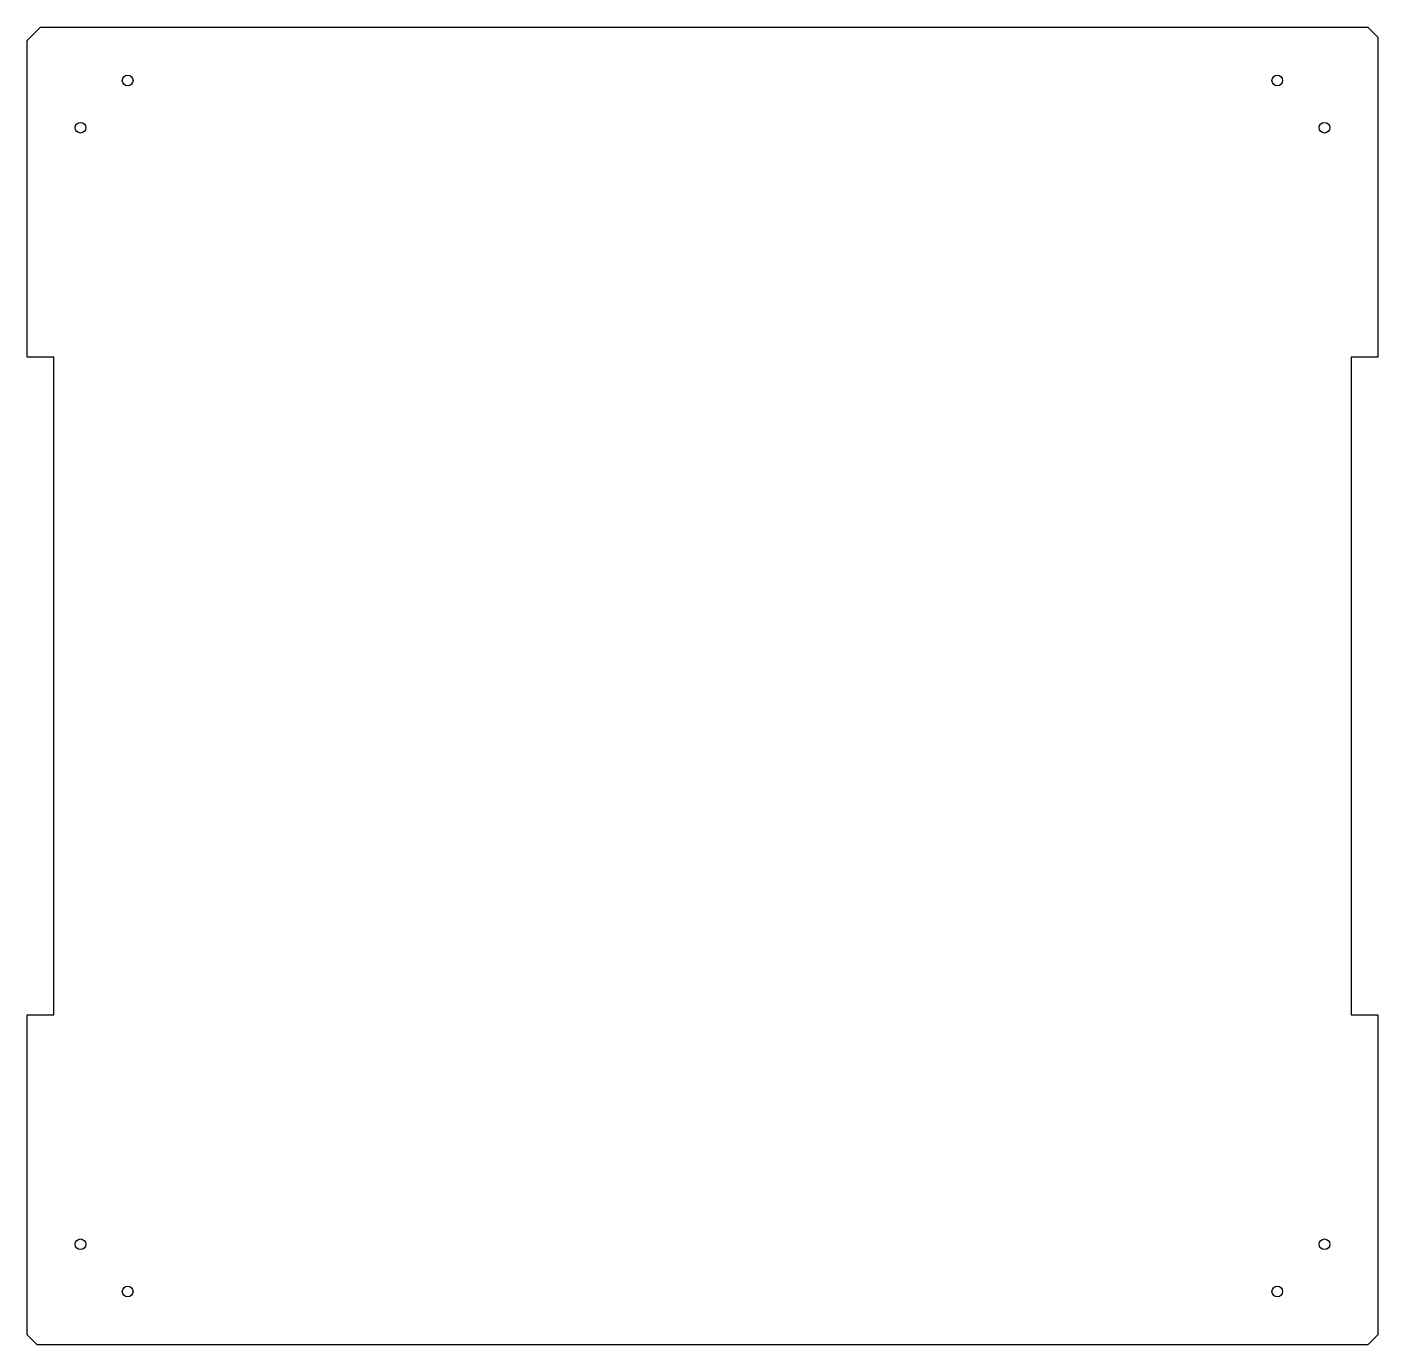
# Model space of a CAD drawing. Header units: millimetres. Extents: x -188 to 217, y -392 to 3.
import ezdxf

# ---------------------------------------------------------------- set-up
doc = ezdxf.new("R2010")
doc.units = ezdxf.units.MM
doc.layers.get('0').update_dxf_attribs({"linetype": 'CONTINUOUS'})

msp = doc.modelspace()

# ---------------------------------------------------------------- linework, layer by layer
msp.add_lwpolyline([(214.06, 2.95), (217.06, -0.05), (217.06, -95.97), (209.06, -95.97), (209.06, -293.14), (217.06, -293.14), (217.06, -389.05), (214.06, -392.05), (-184.94, -392.05), (-187.94, -389.05), (-187.94, -293.14), (-179.94, -293.14), (-179.94, -95.97), (-187.94, -95.97), (-187.94, -1.05), (-183.94, 2.95)], close=True)
for centre in [(-157.77, -13.08), (186.88, -13.08), (-171.91, -27.23), (201.02, -27.23), (-171.91, -361.88), (201.02, -361.88), (-157.77, -376.02), (186.88, -376.02)]:
    msp.add_circle(centre, 1.6)

doc.saveas('drawing.dxf')
